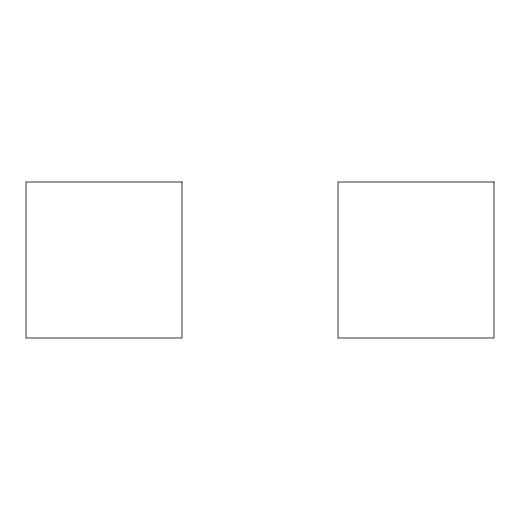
<?xml version="1.0" encoding="UTF-8"?>
<svg xmlns="http://www.w3.org/2000/svg" width="520" height="520" viewBox="0 0 520 520"><rect width="100%" height="100%" fill="white"/><g stroke="black" fill="none" stroke-linecap="round" stroke-linejoin="round"><path stroke-width="0.78" d="M182 182L26 182L26 338L182 338L182 182M494 182L338 182L338 338L494 338L494 182"/></g></svg>
